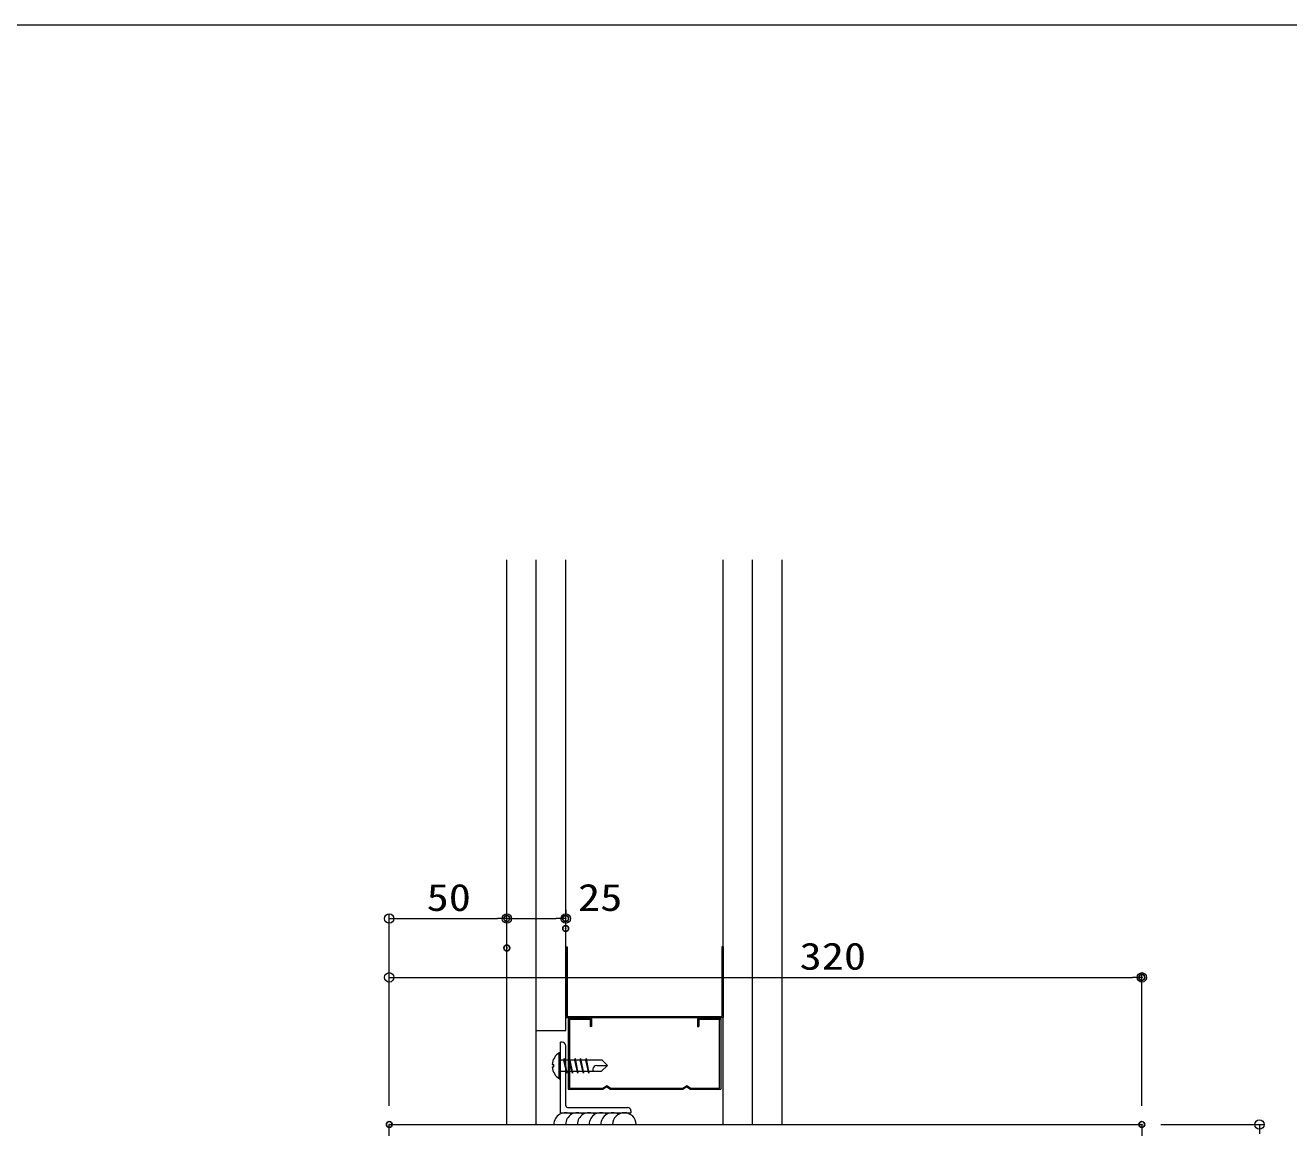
# Model space of a CAD drawing. Units: millimetres, scale not verified. Extents: x -1000 to 1000, y -692 to 693.
# Drawn here: x -43 to 494, y 224 to 693 of the extents above; entities that cross this region are included whole.
import ezdxf
from ezdxf.enums import TextEntityAlignment as Align

# ---------------------------------------------------------------- set-up
doc = ezdxf.new("R2010")
doc.units = ezdxf.units.MM
doc.header["$LTSCALE"] = 5
doc.header["$PDMODE"] = 32
doc.header["$PDSIZE"] = 2.5
for name, color, linetype, lineweight in [('0-1_zumenwaku', 5, 'Continuous', 9), ('0-3_10ユーザー', 1, 'Continuous', 9), ('0-6__0-0_', 7, 'Continuous', 9), ('0-7__0-1_', 4, 'Continuous', 9), ('0-9_0', 1, 'Continuous', 9)]:
    doc.layers.add(name, color=color, linetype=linetype, lineweight=lineweight)
doc.layers.add('0-A_DEFPOINTS', color=7, linetype='Continuous')
doc.styles.add('ＭＳ ゴシック', font='')
doc.styles.get('ＭＳ ゴシック').set_extended_font_data('MS Gothic')

# ---------------------------------------------------------------- blocks, each defined once
blk = doc.blocks.new('_ORIGIN')
at = {"layer": '0-9_0'}
blk.add_line((0, 0), (-5, 0), dxfattribs=at)
blk.add_circle((0, 0), 2.5, dxfattribs=at)

msp = doc.modelspace()

# ---------------------------------------------------------------- linework, layer by layer
at = {"layer": '0-1_zumenwaku'}
msp.add_lwpolyline([(-999.919, -691.907), (1000.081, -691.907), (1000.081, 693.093), (-999.919, 693.093)], close=True, dxfattribs=at)
at = {"layer": '0-3_10ユーザー'}
for p, q in [((111.294, 233.593), (111.294, 315.181)), ((115.294, 313.181), (157.294, 313.181)), ((161.294, 308.661), (161.294, 315.181)), ((161.294, 308.661), (161.294, 315.181)), ((165.294, 313.181), (182.294, 313.181)), ((186.294, 316.928), (186.294, 315.181)), ((111.294, 233.593), (111.294, 290.181)), ((431.294, 233.593), (431.294, 290.181)), ((115.294, 288.181), (427.294, 288.181)), ((439.294, 225.593), (483.294, 225.593))]:
    msp.add_line(p, q, dxfattribs=at)
at = {"layer": '0-6__0-0_'}
for p, q in [((111.294, 225.593), (431.294, 225.593)), ((111.294, -224.407), (111.294, 225.593)), ((431.294, 225.593), (431.294, -224.407))]:
    msp.add_line(p, q, dxfattribs=at)
at = {"layer": '0-7__0-1_'}
for p, q in [((161.294, 225.593), (161.294, 465.785)), ((173.794, 225.593), (173.794, 465.785)), ((186.294, 265.593), (186.294, 465.785)), ((253.294, 225.593), (253.294, 465.785)), ((265.794, 225.593), (265.794, 465.785)), ((278.294, 225.593), (278.294, 465.785)), ((186.294, 301.092), (186.294, 271.092)), ((186.294, 301.092), (186.894, 301.092)), ((186.894, 301.092), (186.894, 271.493)), ((252.693, 301.092), (252.693, 271.493)), ((253.294, 301.092), (252.693, 301.092)), ((253.294, 301.092), (253.294, 271.092)), ((186.294, 271.092), (253.294, 271.092)), ((186.894, 271.493), (252.693, 271.493)), ((187.294, 270.592), (187.294, 240.593)), ((187.295, 270.592), (197.294, 270.592)), ((196.694, 270.192), (187.894, 270.192)), ((187.894, 270.192), (187.894, 240.993)), ((196.694, 270.192), (196.694, 267.259)), ((197.294, 270.592), (197.294, 267.259)), ((242.295, 270.592), (252.294, 270.592)), ((242.295, 270.592), (242.295, 267.259)), ((251.693, 270.192), (242.895, 270.192)), ((242.895, 270.192), (242.895, 267.259)), ((251.693, 240.993), (251.693, 270.192)), ((252.294, 270.592), (252.294, 240.593)), ((173.794, 265.593), (186.294, 265.593)), ((197.294, 267.259), (196.694, 267.259)), ((242.295, 267.259), (242.895, 267.259)), ((183.522, 256.165), (184.044, 256.165)), ((183.522, 245.056), (183.522, 256.165)), ((184.044, 245.056), (184.044, 256.165)), ((201.798, 252.93), (184.411, 252.93)), ((185.462, 252.93), (185.609, 253.712)), ((186.782, 247.452), (185.462, 252.93)), ((185.902, 252.93), (185.609, 253.712)), ((185.609, 253.712), (186.782, 247.452)), ((187.809, 252.93), (187.956, 253.712)), ((189.13, 247.452), (187.809, 252.93)), ((187.956, 253.712), (189.13, 247.452)), ((188.25, 252.93), (187.956, 253.712)), ((190.157, 252.93), (190.304, 253.712)), ((191.477, 247.452), (190.157, 252.93)), ((190.597, 252.93), (190.304, 253.712)), ((190.304, 253.712), (191.477, 247.452)), ((192.504, 252.93), (192.651, 253.712)), ((193.825, 247.452), (192.504, 252.93)), ((192.944, 252.93), (192.651, 253.712)), ((192.651, 253.712), (193.825, 247.452)), ((194.852, 252.93), (194.998, 253.712)), ((196.172, 247.452), (194.852, 252.93)), ((195.292, 252.93), (194.998, 253.712)), ((204.044, 250.684), (201.798, 252.93)), ((180.58, 251.131), (181.196, 251.131)), ((184.411, 248.235), (201.594, 248.235)), ((186.782, 247.452), (186.489, 248.235)), ((186.782, 247.452), (186.929, 248.235)), ((189.13, 247.452), (188.836, 248.235)), ((189.13, 247.452), (189.277, 248.235)), ((191.477, 247.452), (191.184, 248.235)), ((191.477, 247.452), (191.624, 248.235)), ((193.825, 247.452), (193.531, 248.235)), ((193.825, 247.452), (193.971, 248.235)), ((196.172, 247.452), (196.319, 248.235)), ((197.907, 249.119), (197.907, 248.281)), ((183.522, 245.056), (184.044, 245.056)), ((187.294, 240.593), (202.295, 240.593)), ((187.894, 240.993), (202.046, 240.993)), ((203.796, 241.594), (202.295, 240.593)), ((205.545, 240.993), (236.045, 240.993)), ((237.794, 241.594), (236.293, 240.593)), ((237.794, 241.594), (239.296, 240.593)), ((239.296, 240.593), (252.294, 240.593)), ((239.544, 240.993), (251.693, 240.993))]:
    msp.add_line(p, q, dxfattribs=at)
at = {"layer": '0-7__0-1_', "color": 3}
for p, q in [((184.044, 230.593), (184.044, 260.593)), ((184.794, 260.593), (184.044, 260.593)), ((186.294, 233.593), (186.294, 259.093)), ((187.044, 232.843), (212.544, 232.843)), ((214.044, 231.343), (214.044, 230.593)), ((184.044, 230.593), (214.044, 230.593))]:
    msp.add_line(p, q, dxfattribs=at)
at = {"layer": '0-7__0-1_'}
for points in [[(194.998, 253.712), (196.172, 247.452), (195.879, 248.235)], [(180.58, 250.091), (181.196, 250.091), (181.196, 251.131)], [(199.471, 250.684), (204.044, 250.684), (201.594, 248.235)], [(202.046, 240.993), (203.796, 242.158), (205.545, 240.993)], [(236.045, 240.993), (237.794, 242.158), (239.544, 240.993)], [(203.796, 241.594), (205.297, 240.593), (236.293, 240.593)]]:
    msp.add_lwpolyline(points, dxfattribs=at)
at = {"layer": '0-7__0-1_', "color": 3}
for centre, radius, start, end in [((184.794, 259.093), 1.5, 0, 90), ((187.044, 233.593), 0.75, 180, 270), ((212.544, 231.343), 1.5, 0, 90)]:
    msp.add_arc(centre, radius, start, end, dxfattribs=at)
at = {"layer": '0-7__0-1_'}
for centre, radius, start, end in [((187.249, 250.611), 6.689, 123.8602, 175.54335), ((184.411, 253.45), 0.52, 225.00041, 270), ((187.249, 250.611), 6.689, 184.45667, 236.13977), ((184.411, 247.715), 0.52, 90.00035, 135.00047), ((199.471, 249.119), 1.565, 90, 180)]:
    msp.add_arc(centre, radius, start, end, dxfattribs=at)
at = {"layer": '0-7__0-1_', "color": 7}
for centre, start in [((186.26, 225.593), 59.99997), ((191.26, 225.593), 59.99997), ((196.26, 225.593), 59.99997), ((201.26, 225.593), 59.99997), ((206.26, 225.593), 59.99997), ((211.26, 225.593), 0)]:
    msp.add_arc(centre, 5, start, 180, dxfattribs=at)
at = {"layer": '0-A_DEFPOINTS'}
for p in [(161.294, 313.181), (186.294, 313.181), (186.294, 308.928), (161.294, 300.661), (431.294, 288.181), (111.294, 225.593), (431.294, 225.593), (431.294, 225.593)]:
    msp.add_point(p, dxfattribs=at)

# ---------------------------------------------------------------- block references
at = {"layer": '0-3_10ユーザー', "xscale": 0.8, "yscale": 0.8}
for p, rotation in [((111.294, 313.181), 180), ((161.294, 313.181), 180), ((111.294, 288.181), 180), ((481.294, 225.593), 90)]:
    msp.add_blockref('_ORIGIN', p, dxfattribs=dict(at, rotation=rotation))
for p in [(161.294, 313.181), (186.294, 313.181), (431.294, 288.181)]:
    msp.add_blockref('_ORIGIN', p, dxfattribs=at)

# ---------------------------------------------------------------- texts
at = {"layer": '0-3_10ユーザー', "color": 2, "style": 'ＭＳ ゴシック', "width": 1.2}
for s, p in [('50', (127.151, 312.961)), ('25', (191.536, 312.961)), ('320', (285.745, 287.961))]:
    msp.add_text(s, height=11.55, dxfattribs=at).set_placement(p, align=Align.BOTTOM_LEFT)

doc.saveas('drawing.dxf')
